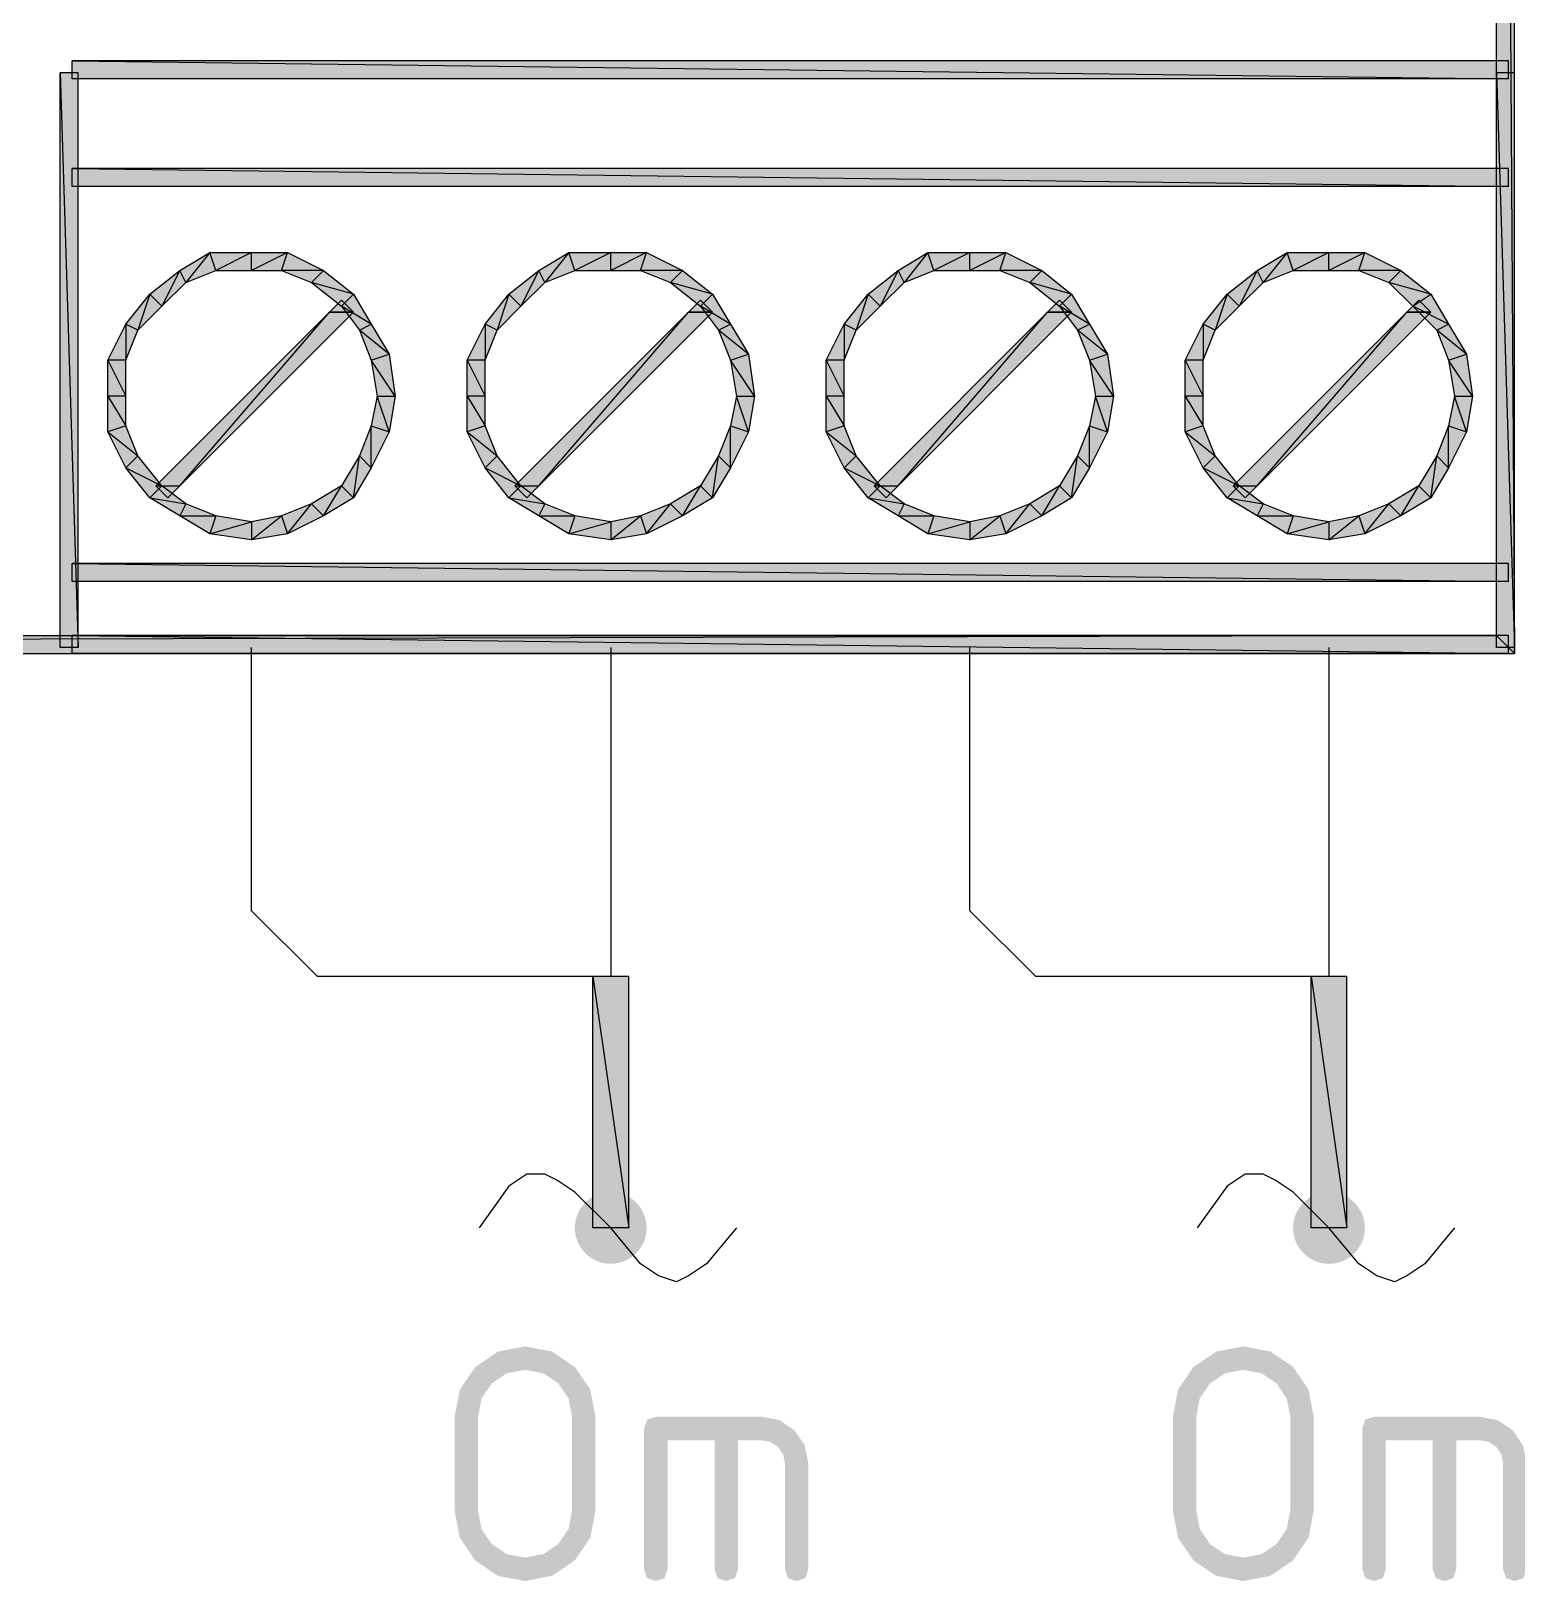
# Model space of a CAD drawing. Header units: millimetres. Extents: x 0 to 420, y 0 to 297.
# Drawn here: x 325.72 to 336.23, y 218.48 to 229.45 of the extents above; entities that cross this region are included whole.
import ezdxf

# ---------------------------------------------------------------- set-up
doc = ezdxf.new("R2010")
doc.units = ezdxf.units.MM
doc.layers.get('0').update_dxf_attribs({"linetype": 'CONTINUOUS'})

msp = doc.modelspace()

# ---------------------------------------------------------------- hatches: boundary and pattern name
at = {"true_color": 0x000007}
h = msp.add_hatch(color=0, dxfattribs=at)
h.paths.add_polyline_path([(285.538333, 245.152333), (285.665333, 245.025333), (336.211333, 245.152333)], flags=0)
h.paths.add_polyline_path([(285.665333, 245.025333), (336.211333, 245.152333), (336.084333, 245.025333)], flags=0)
h.paths.add_polyline_path([(336.211333, 245.152333), (336.084333, 245.025333), (336.211333, 225.044)], flags=0)
h.paths.add_polyline_path([(336.084333, 245.025333), (336.211333, 225.044), (336.084333, 225.171)], flags=0)
h.paths.add_polyline_path([(336.211333, 225.044), (336.084333, 225.171), (285.538333, 225.044)], flags=0)
h.paths.add_polyline_path([(336.084333, 225.171), (285.538333, 225.044), (285.665333, 225.171)], flags=0)
h.paths.add_polyline_path([(285.538333, 225.044), (285.665333, 225.171), (285.538333, 245.152333)], flags=0)
h.paths.add_polyline_path([(285.665333, 225.171), (285.538333, 245.152333), (285.665333, 245.025333)], flags=0)
h = msp.add_hatch(color=0, dxfattribs=at)
h.paths.add_polyline_path([(336.169, 229.235), (326.009, 229.235), (336.169, 229.108)], flags=0)
h.paths.add_polyline_path([(326.009, 229.235), (336.169, 229.108), (326.009, 229.108)], flags=0)
h = msp.add_hatch(color=0, dxfattribs=at)
h.paths.add_polyline_path([(326.051333, 229.150333), (325.924333, 229.150333), (326.051333, 225.086333)], flags=0)
h.paths.add_polyline_path([(325.924333, 229.150333), (326.051333, 225.086333), (325.924333, 225.086333)], flags=0)
h = msp.add_hatch(color=0, dxfattribs=at)
h.paths.add_polyline_path([(336.211333, 229.150333), (336.084333, 229.150333), (336.211333, 225.086333)], flags=0)
h.paths.add_polyline_path([(336.084333, 229.150333), (336.211333, 225.086333), (336.084333, 225.086333)], flags=0)
h = msp.add_hatch(color=0, dxfattribs=at)
h.paths.add_polyline_path([(336.169, 228.473), (326.009, 228.473), (336.169, 228.346)], flags=0)
h.paths.add_polyline_path([(326.009, 228.473), (336.169, 228.346), (326.009, 228.346)], flags=0)
h = msp.add_hatch(color=0, dxfattribs=at)
h.paths.add_polyline_path([(328.125667, 226.652667), (328.252667, 226.610333), (328.168, 226.864333)], flags=0)
h.paths.add_polyline_path([(328.252667, 226.610333), (328.168, 226.864333), (328.295, 226.864333)], flags=0)
h.paths.add_polyline_path([(328.168, 226.864333), (328.295, 226.864333), (328.125667, 227.118333)], flags=0)
h.paths.add_polyline_path([(328.295, 226.864333), (328.125667, 227.118333), (328.252667, 227.160667)], flags=0)
h.paths.add_polyline_path([(328.125667, 227.118333), (328.252667, 227.160667), (328.041, 227.33)], flags=0)
h.paths.add_polyline_path([(328.252667, 227.160667), (328.041, 227.33), (328.125667, 227.372333)], flags=0)
h.paths.add_polyline_path([(328.041, 227.33), (328.125667, 227.372333), (327.914, 227.499333)], flags=0)
h.paths.add_polyline_path([(328.125667, 227.372333), (327.914, 227.499333), (327.998667, 227.584)], flags=0)
h.paths.add_polyline_path([(327.914, 227.499333), (327.998667, 227.584), (327.702333, 227.668667)], flags=0)
h.paths.add_polyline_path([(327.998667, 227.584), (327.702333, 227.668667), (327.787, 227.753333)], flags=0)
h.paths.add_polyline_path([(327.702333, 227.668667), (327.787, 227.753333), (327.490667, 227.753333)], flags=0)
h.paths.add_polyline_path([(327.787, 227.753333), (327.490667, 227.753333), (327.533, 227.880333)], flags=0)
h.paths.add_polyline_path([(327.490667, 227.753333), (327.533, 227.880333), (327.279, 227.753333)], flags=0)
h.paths.add_polyline_path([(327.533, 227.880333), (327.279, 227.753333), (327.279, 227.880333)], flags=0)
h.paths.add_polyline_path([(327.279, 227.753333), (327.279, 227.880333), (327.025, 227.753333)], flags=0)
h.paths.add_polyline_path([(327.279, 227.880333), (327.025, 227.753333), (326.982667, 227.880333)], flags=0)
h.paths.add_polyline_path([(327.025, 227.753333), (326.982667, 227.880333), (326.813333, 227.668667)], flags=0)
h.paths.add_polyline_path([(326.982667, 227.880333), (326.813333, 227.668667), (326.771, 227.753333)], flags=0)
h.paths.add_polyline_path([(326.813333, 227.668667), (326.771, 227.753333), (326.644, 227.499333)], flags=0)
h.paths.add_polyline_path([(326.771, 227.753333), (326.644, 227.499333), (326.559333, 227.584)], flags=0)
h.paths.add_polyline_path([(326.644, 227.499333), (326.559333, 227.584), (326.474667, 227.33)], flags=0)
h.paths.add_polyline_path([(326.559333, 227.584), (326.474667, 227.33), (326.39, 227.372333)], flags=0)
h.paths.add_polyline_path([(326.474667, 227.33), (326.39, 227.372333), (326.39, 227.118333)], flags=0)
h.paths.add_polyline_path([(326.39, 227.372333), (326.39, 227.118333), (326.263, 227.118333)], flags=0)
h.paths.add_polyline_path([(326.39, 227.118333), (326.263, 227.118333), (326.39, 226.864333)], flags=0)
h.paths.add_polyline_path([(326.263, 227.118333), (326.39, 226.864333), (326.263, 226.864333)], flags=0)
h.paths.add_polyline_path([(326.39, 226.864333), (326.263, 226.864333), (326.39, 226.652667)], flags=0)
h.paths.add_polyline_path([(326.263, 226.864333), (326.39, 226.652667), (326.263, 226.610333)], flags=0)
h.paths.add_polyline_path([(326.39, 226.652667), (326.263, 226.610333), (326.474667, 226.441)], flags=0)
h.paths.add_polyline_path([(326.263, 226.610333), (326.474667, 226.441), (326.39, 226.356333)], flags=0)
h.paths.add_polyline_path([(326.474667, 226.441), (326.39, 226.356333), (326.644, 226.229333)], flags=0)
h.paths.add_polyline_path([(326.39, 226.356333), (326.644, 226.229333), (326.559333, 226.144667)], flags=0)
h.paths.add_polyline_path([(326.644, 226.229333), (326.559333, 226.144667), (326.813333, 226.102333)], flags=0)
h.paths.add_polyline_path([(326.559333, 226.144667), (326.813333, 226.102333), (326.771, 226.017667)], flags=0)
h.paths.add_polyline_path([(326.813333, 226.102333), (326.771, 226.017667), (327.025, 226.017667)], flags=0)
h.paths.add_polyline_path([(326.771, 226.017667), (327.025, 226.017667), (326.982667, 225.890667)], flags=0)
h.paths.add_polyline_path([(327.025, 226.017667), (326.982667, 225.890667), (327.279, 225.975333)], flags=0)
h.paths.add_polyline_path([(326.982667, 225.890667), (327.279, 225.975333), (327.279, 225.848333)], flags=0)
h.paths.add_polyline_path([(327.279, 225.975333), (327.279, 225.848333), (327.490667, 226.017667)], flags=0)
h.paths.add_polyline_path([(327.279, 225.848333), (327.490667, 226.017667), (327.533, 225.890667)], flags=0)
h.paths.add_polyline_path([(327.490667, 226.017667), (327.533, 225.890667), (327.702333, 226.102333)], flags=0)
h.paths.add_polyline_path([(327.533, 225.890667), (327.702333, 226.102333), (327.787, 226.017667)], flags=0)
h.paths.add_polyline_path([(327.702333, 226.102333), (327.787, 226.017667), (327.914, 226.229333)], flags=0)
h.paths.add_polyline_path([(327.787, 226.017667), (327.914, 226.229333), (327.998667, 226.144667)], flags=0)
h.paths.add_polyline_path([(327.914, 226.229333), (327.998667, 226.144667), (328.041, 226.441)], flags=0)
h.paths.add_polyline_path([(327.998667, 226.144667), (328.041, 226.441), (328.125667, 226.356333)], flags=0)
h.paths.add_polyline_path([(328.041, 226.441), (328.125667, 226.356333), (328.125667, 226.652667)], flags=0)
h.paths.add_polyline_path([(328.125667, 226.356333), (328.125667, 226.652667), (328.252667, 226.610333)], flags=0)
h = msp.add_hatch(color=0, dxfattribs=at)
h.paths.add_polyline_path([(330.665667, 226.652667), (330.792667, 226.610333), (330.708, 226.864333)], flags=0)
h.paths.add_polyline_path([(330.792667, 226.610333), (330.708, 226.864333), (330.835, 226.864333)], flags=0)
h.paths.add_polyline_path([(330.708, 226.864333), (330.835, 226.864333), (330.665667, 227.118333)], flags=0)
h.paths.add_polyline_path([(330.835, 226.864333), (330.665667, 227.118333), (330.792667, 227.160667)], flags=0)
h.paths.add_polyline_path([(330.665667, 227.118333), (330.792667, 227.160667), (330.581, 227.33)], flags=0)
h.paths.add_polyline_path([(330.792667, 227.160667), (330.581, 227.33), (330.665667, 227.372333)], flags=0)
h.paths.add_polyline_path([(330.581, 227.33), (330.665667, 227.372333), (330.454, 227.499333)], flags=0)
h.paths.add_polyline_path([(330.665667, 227.372333), (330.454, 227.499333), (330.538667, 227.584)], flags=0)
h.paths.add_polyline_path([(330.454, 227.499333), (330.538667, 227.584), (330.242333, 227.668667)], flags=0)
h.paths.add_polyline_path([(330.538667, 227.584), (330.242333, 227.668667), (330.327, 227.753333)], flags=0)
h.paths.add_polyline_path([(330.242333, 227.668667), (330.327, 227.753333), (330.030667, 227.753333)], flags=0)
h.paths.add_polyline_path([(330.327, 227.753333), (330.030667, 227.753333), (330.073, 227.880333)], flags=0)
h.paths.add_polyline_path([(330.030667, 227.753333), (330.073, 227.880333), (329.819, 227.753333)], flags=0)
h.paths.add_polyline_path([(330.073, 227.880333), (329.819, 227.753333), (329.819, 227.880333)], flags=0)
h.paths.add_polyline_path([(329.819, 227.753333), (329.819, 227.880333), (329.565, 227.753333)], flags=0)
h.paths.add_polyline_path([(329.819, 227.880333), (329.565, 227.753333), (329.522667, 227.880333)], flags=0)
h.paths.add_polyline_path([(329.565, 227.753333), (329.522667, 227.880333), (329.353333, 227.668667)], flags=0)
h.paths.add_polyline_path([(329.522667, 227.880333), (329.353333, 227.668667), (329.311, 227.753333)], flags=0)
h.paths.add_polyline_path([(329.353333, 227.668667), (329.311, 227.753333), (329.184, 227.499333)], flags=0)
h.paths.add_polyline_path([(329.311, 227.753333), (329.184, 227.499333), (329.099333, 227.584)], flags=0)
h.paths.add_polyline_path([(329.184, 227.499333), (329.099333, 227.584), (329.014667, 227.33)], flags=0)
h.paths.add_polyline_path([(329.099333, 227.584), (329.014667, 227.33), (328.93, 227.372333)], flags=0)
h.paths.add_polyline_path([(329.014667, 227.33), (328.93, 227.372333), (328.93, 227.118333)], flags=0)
h.paths.add_polyline_path([(328.93, 227.372333), (328.93, 227.118333), (328.803, 227.118333)], flags=0)
h.paths.add_polyline_path([(328.93, 227.118333), (328.803, 227.118333), (328.93, 226.864333)], flags=0)
h.paths.add_polyline_path([(328.803, 227.118333), (328.93, 226.864333), (328.803, 226.864333)], flags=0)
h.paths.add_polyline_path([(328.93, 226.864333), (328.803, 226.864333), (328.93, 226.652667)], flags=0)
h.paths.add_polyline_path([(328.803, 226.864333), (328.93, 226.652667), (328.803, 226.610333)], flags=0)
h.paths.add_polyline_path([(328.93, 226.652667), (328.803, 226.610333), (329.014667, 226.441)], flags=0)
h.paths.add_polyline_path([(328.803, 226.610333), (329.014667, 226.441), (328.93, 226.356333)], flags=0)
h.paths.add_polyline_path([(329.014667, 226.441), (328.93, 226.356333), (329.184, 226.229333)], flags=0)
h.paths.add_polyline_path([(328.93, 226.356333), (329.184, 226.229333), (329.099333, 226.144667)], flags=0)
h.paths.add_polyline_path([(329.184, 226.229333), (329.099333, 226.144667), (329.353333, 226.102333)], flags=0)
h.paths.add_polyline_path([(329.099333, 226.144667), (329.353333, 226.102333), (329.311, 226.017667)], flags=0)
h.paths.add_polyline_path([(329.353333, 226.102333), (329.311, 226.017667), (329.565, 226.017667)], flags=0)
h.paths.add_polyline_path([(329.311, 226.017667), (329.565, 226.017667), (329.522667, 225.890667)], flags=0)
h.paths.add_polyline_path([(329.565, 226.017667), (329.522667, 225.890667), (329.819, 225.975333)], flags=0)
h.paths.add_polyline_path([(329.522667, 225.890667), (329.819, 225.975333), (329.819, 225.848333)], flags=0)
h.paths.add_polyline_path([(329.819, 225.975333), (329.819, 225.848333), (330.030667, 226.017667)], flags=0)
h.paths.add_polyline_path([(329.819, 225.848333), (330.030667, 226.017667), (330.073, 225.890667)], flags=0)
h.paths.add_polyline_path([(330.030667, 226.017667), (330.073, 225.890667), (330.242333, 226.102333)], flags=0)
h.paths.add_polyline_path([(330.073, 225.890667), (330.242333, 226.102333), (330.327, 226.017667)], flags=0)
h.paths.add_polyline_path([(330.242333, 226.102333), (330.327, 226.017667), (330.454, 226.229333)], flags=0)
h.paths.add_polyline_path([(330.327, 226.017667), (330.454, 226.229333), (330.538667, 226.144667)], flags=0)
h.paths.add_polyline_path([(330.454, 226.229333), (330.538667, 226.144667), (330.581, 226.441)], flags=0)
h.paths.add_polyline_path([(330.538667, 226.144667), (330.581, 226.441), (330.665667, 226.356333)], flags=0)
h.paths.add_polyline_path([(330.581, 226.441), (330.665667, 226.356333), (330.665667, 226.652667)], flags=0)
h.paths.add_polyline_path([(330.665667, 226.356333), (330.665667, 226.652667), (330.792667, 226.610333)], flags=0)
h = msp.add_hatch(color=0, dxfattribs=at)
h.paths.add_polyline_path([(333.205667, 226.652667), (333.332667, 226.610333), (333.248, 226.864333)], flags=0)
h.paths.add_polyline_path([(333.332667, 226.610333), (333.248, 226.864333), (333.375, 226.864333)], flags=0)
h.paths.add_polyline_path([(333.248, 226.864333), (333.375, 226.864333), (333.205667, 227.118333)], flags=0)
h.paths.add_polyline_path([(333.375, 226.864333), (333.205667, 227.118333), (333.332667, 227.160667)], flags=0)
h.paths.add_polyline_path([(333.205667, 227.118333), (333.332667, 227.160667), (333.121, 227.33)], flags=0)
h.paths.add_polyline_path([(333.332667, 227.160667), (333.121, 227.33), (333.205667, 227.372333)], flags=0)
h.paths.add_polyline_path([(333.121, 227.33), (333.205667, 227.372333), (332.994, 227.499333)], flags=0)
h.paths.add_polyline_path([(333.205667, 227.372333), (332.994, 227.499333), (333.078667, 227.584)], flags=0)
h.paths.add_polyline_path([(332.994, 227.499333), (333.078667, 227.584), (332.782333, 227.668667)], flags=0)
h.paths.add_polyline_path([(333.078667, 227.584), (332.782333, 227.668667), (332.867, 227.753333)], flags=0)
h.paths.add_polyline_path([(332.782333, 227.668667), (332.867, 227.753333), (332.570667, 227.753333)], flags=0)
h.paths.add_polyline_path([(332.867, 227.753333), (332.570667, 227.753333), (332.613, 227.880333)], flags=0)
h.paths.add_polyline_path([(332.570667, 227.753333), (332.613, 227.880333), (332.359, 227.753333)], flags=0)
h.paths.add_polyline_path([(332.613, 227.880333), (332.359, 227.753333), (332.359, 227.880333)], flags=0)
h.paths.add_polyline_path([(332.359, 227.753333), (332.359, 227.880333), (332.105, 227.753333)], flags=0)
h.paths.add_polyline_path([(332.359, 227.880333), (332.105, 227.753333), (332.062667, 227.880333)], flags=0)
h.paths.add_polyline_path([(332.105, 227.753333), (332.062667, 227.880333), (331.893333, 227.668667)], flags=0)
h.paths.add_polyline_path([(332.062667, 227.880333), (331.893333, 227.668667), (331.851, 227.753333)], flags=0)
h.paths.add_polyline_path([(331.893333, 227.668667), (331.851, 227.753333), (331.724, 227.499333)], flags=0)
h.paths.add_polyline_path([(331.851, 227.753333), (331.724, 227.499333), (331.639333, 227.584)], flags=0)
h.paths.add_polyline_path([(331.724, 227.499333), (331.639333, 227.584), (331.554667, 227.33)], flags=0)
h.paths.add_polyline_path([(331.639333, 227.584), (331.554667, 227.33), (331.47, 227.372333)], flags=0)
h.paths.add_polyline_path([(331.554667, 227.33), (331.47, 227.372333), (331.47, 227.118333)], flags=0)
h.paths.add_polyline_path([(331.47, 227.372333), (331.47, 227.118333), (331.343, 227.118333)], flags=0)
h.paths.add_polyline_path([(331.47, 227.118333), (331.343, 227.118333), (331.47, 226.864333)], flags=0)
h.paths.add_polyline_path([(331.343, 227.118333), (331.47, 226.864333), (331.343, 226.864333)], flags=0)
h.paths.add_polyline_path([(331.47, 226.864333), (331.343, 226.864333), (331.47, 226.652667)], flags=0)
h.paths.add_polyline_path([(331.343, 226.864333), (331.47, 226.652667), (331.343, 226.610333)], flags=0)
h.paths.add_polyline_path([(331.47, 226.652667), (331.343, 226.610333), (331.554667, 226.441)], flags=0)
h.paths.add_polyline_path([(331.343, 226.610333), (331.554667, 226.441), (331.47, 226.356333)], flags=0)
h.paths.add_polyline_path([(331.554667, 226.441), (331.47, 226.356333), (331.724, 226.229333)], flags=0)
h.paths.add_polyline_path([(331.47, 226.356333), (331.724, 226.229333), (331.639333, 226.144667)], flags=0)
h.paths.add_polyline_path([(331.724, 226.229333), (331.639333, 226.144667), (331.893333, 226.102333)], flags=0)
h.paths.add_polyline_path([(331.639333, 226.144667), (331.893333, 226.102333), (331.851, 226.017667)], flags=0)
h.paths.add_polyline_path([(331.893333, 226.102333), (331.851, 226.017667), (332.105, 226.017667)], flags=0)
h.paths.add_polyline_path([(331.851, 226.017667), (332.105, 226.017667), (332.062667, 225.890667)], flags=0)
h.paths.add_polyline_path([(332.105, 226.017667), (332.062667, 225.890667), (332.359, 225.975333)], flags=0)
h.paths.add_polyline_path([(332.062667, 225.890667), (332.359, 225.975333), (332.359, 225.848333)], flags=0)
h.paths.add_polyline_path([(332.359, 225.975333), (332.359, 225.848333), (332.570667, 226.017667)], flags=0)
h.paths.add_polyline_path([(332.359, 225.848333), (332.570667, 226.017667), (332.613, 225.890667)], flags=0)
h.paths.add_polyline_path([(332.570667, 226.017667), (332.613, 225.890667), (332.782333, 226.102333)], flags=0)
h.paths.add_polyline_path([(332.613, 225.890667), (332.782333, 226.102333), (332.867, 226.017667)], flags=0)
h.paths.add_polyline_path([(332.782333, 226.102333), (332.867, 226.017667), (332.994, 226.229333)], flags=0)
h.paths.add_polyline_path([(332.867, 226.017667), (332.994, 226.229333), (333.078667, 226.144667)], flags=0)
h.paths.add_polyline_path([(332.994, 226.229333), (333.078667, 226.144667), (333.121, 226.441)], flags=0)
h.paths.add_polyline_path([(333.078667, 226.144667), (333.121, 226.441), (333.205667, 226.356333)], flags=0)
h.paths.add_polyline_path([(333.121, 226.441), (333.205667, 226.356333), (333.205667, 226.652667)], flags=0)
h.paths.add_polyline_path([(333.205667, 226.356333), (333.205667, 226.652667), (333.332667, 226.610333)], flags=0)
h = msp.add_hatch(color=0, dxfattribs=at)
h.paths.add_polyline_path([(335.745667, 226.652667), (335.872667, 226.610333), (335.788, 226.864333)], flags=0)
h.paths.add_polyline_path([(335.872667, 226.610333), (335.788, 226.864333), (335.915, 226.864333)], flags=0)
h.paths.add_polyline_path([(335.788, 226.864333), (335.915, 226.864333), (335.745667, 227.118333)], flags=0)
h.paths.add_polyline_path([(335.915, 226.864333), (335.745667, 227.118333), (335.872667, 227.160667)], flags=0)
h.paths.add_polyline_path([(335.745667, 227.118333), (335.872667, 227.160667), (335.661, 227.33)], flags=0)
h.paths.add_polyline_path([(335.872667, 227.160667), (335.661, 227.33), (335.745667, 227.372333)], flags=0)
h.paths.add_polyline_path([(335.661, 227.33), (335.745667, 227.372333), (335.491667, 227.499333)], flags=0)
h.paths.add_polyline_path([(335.745667, 227.372333), (335.491667, 227.499333), (335.618667, 227.584)], flags=0)
h.paths.add_polyline_path([(335.491667, 227.499333), (335.618667, 227.584), (335.322333, 227.668667)], flags=0)
h.paths.add_polyline_path([(335.618667, 227.584), (335.322333, 227.668667), (335.407, 227.753333)], flags=0)
h.paths.add_polyline_path([(335.322333, 227.668667), (335.407, 227.753333), (335.110667, 227.753333)], flags=0)
h.paths.add_polyline_path([(335.407, 227.753333), (335.110667, 227.753333), (335.153, 227.880333)], flags=0)
h.paths.add_polyline_path([(335.110667, 227.753333), (335.153, 227.880333), (334.899, 227.753333)], flags=0)
h.paths.add_polyline_path([(335.153, 227.880333), (334.899, 227.753333), (334.899, 227.880333)], flags=0)
h.paths.add_polyline_path([(334.899, 227.753333), (334.899, 227.880333), (334.645, 227.753333)], flags=0)
h.paths.add_polyline_path([(334.899, 227.880333), (334.645, 227.753333), (334.602667, 227.880333)], flags=0)
h.paths.add_polyline_path([(334.645, 227.753333), (334.602667, 227.880333), (334.433333, 227.668667)], flags=0)
h.paths.add_polyline_path([(334.602667, 227.880333), (334.433333, 227.668667), (334.391, 227.753333)], flags=0)
h.paths.add_polyline_path([(334.433333, 227.668667), (334.391, 227.753333), (334.264, 227.499333)], flags=0)
h.paths.add_polyline_path([(334.391, 227.753333), (334.264, 227.499333), (334.179333, 227.584)], flags=0)
h.paths.add_polyline_path([(334.264, 227.499333), (334.179333, 227.584), (334.094667, 227.33)], flags=0)
h.paths.add_polyline_path([(334.179333, 227.584), (334.094667, 227.33), (334.01, 227.372333)], flags=0)
h.paths.add_polyline_path([(334.094667, 227.33), (334.01, 227.372333), (334.01, 227.118333)], flags=0)
h.paths.add_polyline_path([(334.01, 227.372333), (334.01, 227.118333), (333.883, 227.118333)], flags=0)
h.paths.add_polyline_path([(334.01, 227.118333), (333.883, 227.118333), (334.01, 226.864333)], flags=0)
h.paths.add_polyline_path([(333.883, 227.118333), (334.01, 226.864333), (333.883, 226.864333)], flags=0)
h.paths.add_polyline_path([(334.01, 226.864333), (333.883, 226.864333), (334.01, 226.652667)], flags=0)
h.paths.add_polyline_path([(333.883, 226.864333), (334.01, 226.652667), (333.883, 226.610333)], flags=0)
h.paths.add_polyline_path([(334.01, 226.652667), (333.883, 226.610333), (334.094667, 226.441)], flags=0)
h.paths.add_polyline_path([(333.883, 226.610333), (334.094667, 226.441), (334.01, 226.356333)], flags=0)
h.paths.add_polyline_path([(334.094667, 226.441), (334.01, 226.356333), (334.264, 226.229333)], flags=0)
h.paths.add_polyline_path([(334.01, 226.356333), (334.264, 226.229333), (334.179333, 226.144667)], flags=0)
h.paths.add_polyline_path([(334.264, 226.229333), (334.179333, 226.144667), (334.433333, 226.102333)], flags=0)
h.paths.add_polyline_path([(334.179333, 226.144667), (334.433333, 226.102333), (334.391, 226.017667)], flags=0)
h.paths.add_polyline_path([(334.433333, 226.102333), (334.391, 226.017667), (334.645, 226.017667)], flags=0)
h.paths.add_polyline_path([(334.391, 226.017667), (334.645, 226.017667), (334.602667, 225.890667)], flags=0)
h.paths.add_polyline_path([(334.645, 226.017667), (334.602667, 225.890667), (334.899, 225.975333)], flags=0)
h.paths.add_polyline_path([(334.602667, 225.890667), (334.899, 225.975333), (334.899, 225.848333)], flags=0)
h.paths.add_polyline_path([(334.899, 225.975333), (334.899, 225.848333), (335.110667, 226.017667)], flags=0)
h.paths.add_polyline_path([(334.899, 225.848333), (335.110667, 226.017667), (335.153, 225.890667)], flags=0)
h.paths.add_polyline_path([(335.110667, 226.017667), (335.153, 225.890667), (335.322333, 226.102333)], flags=0)
h.paths.add_polyline_path([(335.153, 225.890667), (335.322333, 226.102333), (335.407, 226.017667)], flags=0)
h.paths.add_polyline_path([(335.322333, 226.102333), (335.407, 226.017667), (335.534, 226.229333)], flags=0)
h.paths.add_polyline_path([(335.407, 226.017667), (335.534, 226.229333), (335.618667, 226.144667)], flags=0)
h.paths.add_polyline_path([(335.534, 226.229333), (335.618667, 226.144667), (335.661, 226.441)], flags=0)
h.paths.add_polyline_path([(335.618667, 226.144667), (335.661, 226.441), (335.745667, 226.356333)], flags=0)
h.paths.add_polyline_path([(335.661, 226.441), (335.745667, 226.356333), (335.745667, 226.652667)], flags=0)
h.paths.add_polyline_path([(335.745667, 226.356333), (335.745667, 226.652667), (335.872667, 226.610333)], flags=0)
for points in [[(327.914, 227.541667), (327.998667, 227.457), (327.829333, 227.457)], [(330.454, 227.541667), (330.538667, 227.457), (330.369333, 227.457)], [(332.994, 227.541667), (333.078667, 227.457), (332.909333, 227.457)], [(335.534, 227.541667), (335.618667, 227.457), (335.449333, 227.457)], [(327.829333, 227.457), (327.998667, 227.457), (326.771, 226.229333)], [(330.369333, 227.457), (330.538667, 227.457), (329.311, 226.229333)], [(332.909333, 227.457), (333.078667, 227.457), (331.851, 226.229333)], [(335.449333, 227.457), (335.618667, 227.457), (334.391, 226.229333)], [(330.138103, 219.644294), (330.884999, 219.644294), (331.012743, 219.619972), (331.119817, 219.54728), (331.192509, 219.440207), (331.216831, 219.312463), (331.216831, 218.565566), (331.195885, 218.503072), (331.133597, 218.482332), (331.071586, 218.503072), (331.050915, 218.565566), (331.050915, 219.312463), (331.038926, 219.376817), (331.002959, 219.430423), (330.94956, 219.46639), (330.884999, 219.478378), (330.719084, 219.478378), (330.719084, 218.565566), (330.698137, 218.503072), (330.63585, 218.482332), (330.573838, 218.503072), (330.553168, 218.565566), (330.553168, 219.478378), (330.220785, 219.478378), (330.220785, 218.565566), (330.200114, 218.503072), (330.138103, 218.482332), (330.075609, 218.503072), (330.054869, 218.565566), (330.054869, 219.561061), (330.075609, 219.623348)], [(335.218103, 219.644294), (335.964999, 219.644294), (336.092743, 219.619972), (336.199817, 219.54728), (336.272509, 219.440207), (336.296831, 219.312463), (336.296831, 218.565566), (336.275885, 218.503072), (336.213597, 218.482332), (336.151586, 218.503072), (336.130915, 218.565566), (336.130915, 219.312463), (336.118926, 219.376817), (336.082959, 219.430423), (336.02956, 219.46639), (335.964999, 219.478378), (335.799084, 219.478378), (335.799084, 218.565566), (335.778137, 218.503072), (335.71585, 218.482332), (335.653838, 218.503072), (335.633168, 218.565566), (335.633168, 219.478378), (335.300785, 219.478378), (335.300785, 218.565566), (335.280114, 218.503072), (335.218103, 218.482332), (335.155609, 218.503072), (335.134869, 218.565566), (335.134869, 219.561061), (335.155609, 219.623348)]]:
    msp.add_hatch(color=0, dxfattribs=at).paths.add_polyline_path(points, flags=0)
h = msp.add_hatch(color=0, dxfattribs=at)
h.paths.add_polyline_path([(327.829333, 227.457), (326.601667, 226.229333), (326.771, 226.229333)], flags=0)
h.paths.add_polyline_path([(326.601667, 226.229333), (326.771, 226.229333), (326.686333, 226.144667)], flags=0)
h = msp.add_hatch(color=0, dxfattribs=at)
h.paths.add_polyline_path([(330.369333, 227.457), (329.141667, 226.229333), (329.311, 226.229333)], flags=0)
h.paths.add_polyline_path([(329.141667, 226.229333), (329.311, 226.229333), (329.226333, 226.144667)], flags=0)
h = msp.add_hatch(color=0, dxfattribs=at)
h.paths.add_polyline_path([(332.909333, 227.457), (331.681667, 226.229333), (331.851, 226.229333)], flags=0)
h.paths.add_polyline_path([(331.681667, 226.229333), (331.851, 226.229333), (331.766333, 226.144667)], flags=0)
h = msp.add_hatch(color=0, dxfattribs=at)
h.paths.add_polyline_path([(335.449333, 227.457), (334.221667, 226.229333), (334.391, 226.229333)], flags=0)
h.paths.add_polyline_path([(334.221667, 226.229333), (334.391, 226.229333), (334.306333, 226.144667)], flags=0)
h = msp.add_hatch(color=0, dxfattribs=at)
h.paths.add_polyline_path([(336.169, 225.679), (326.009, 225.679), (336.169, 225.552)], flags=0)
h.paths.add_polyline_path([(326.009, 225.679), (336.169, 225.552), (326.009, 225.552)], flags=0)
h = msp.add_hatch(color=0, dxfattribs=at)
h.paths.add_polyline_path([(336.169, 225.171), (326.009, 225.171), (336.169, 225.044)], flags=0)
h.paths.add_polyline_path([(326.009, 225.171), (336.169, 225.044), (326.009, 225.044)], flags=0)
at = {"true_color": 0x000005}
h = msp.add_hatch(color=0, dxfattribs=at)
h.paths.add_polyline_path([(329.946, 222.758), (329.692, 222.758), (329.946, 220.98)], flags=0)
h.paths.add_polyline_path([(329.692, 222.758), (329.946, 220.98), (329.692, 220.98)], flags=0)
h = msp.add_hatch(color=0, dxfattribs=at)
h.paths.add_polyline_path([(335.026, 222.758), (334.772, 222.758), (335.026, 220.98)], flags=0)
h.paths.add_polyline_path([(334.772, 222.758), (335.026, 220.98), (334.772, 220.98)], flags=0)
h = msp.add_hatch(color=0, dxfattribs=at)
edge = h.paths.add_edge_path(flags=0)
edge.add_arc((329.819, 220.98), 0.254, 0, 360)
h = msp.add_hatch(color=0, dxfattribs=at)
edge = h.paths.add_edge_path(flags=0)
edge.add_arc((334.899, 220.98), 0.254, 0, 360)
at = {"true_color": 0x000007}
h = msp.add_hatch(color=0, dxfattribs=at)
h.paths.add_polyline_path([(329.545045, 218.98008), (329.545045, 219.644294), (329.520791, 219.772727), (329.448582, 219.879663), (329.341646, 219.951872), (329.213213, 219.976126), (329.083815, 219.951872), (328.976742, 219.879663), (328.904808, 219.772727), (328.88083, 219.644294), (328.88083, 218.98008), (328.904808, 218.851164), (328.976742, 218.74416), (329.083815, 218.672226), (329.213213, 218.648248), (329.341646, 218.672226), (329.448582, 218.74416), (329.520791, 218.851164)], flags=0)
h.paths.add_polyline_path([(329.71096, 218.98008), (329.674305, 218.78867), (329.564888, 218.627853), (329.40414, 218.518713), (329.213213, 218.482332), (329.021528, 218.518713), (328.860435, 218.627853), (328.751295, 218.78867), (328.714914, 218.98008), (328.714914, 219.644294), (328.751295, 219.835221), (328.860435, 219.99597), (329.021528, 220.105386), (329.213213, 220.142042), (329.404623, 220.105661), (329.56544, 219.996521), (329.67458, 219.835704), (329.71096, 219.644294)], flags=0)
h = msp.add_hatch(color=0, dxfattribs=at)
h.paths.add_polyline_path([(334.625045, 218.98008), (334.625045, 219.644294), (334.600791, 219.772727), (334.528582, 219.879663), (334.421646, 219.951872), (334.293213, 219.976126), (334.163815, 219.951872), (334.056742, 219.879663), (333.984808, 219.772727), (333.96083, 219.644294), (333.96083, 218.98008), (333.984808, 218.851164), (334.056742, 218.74416), (334.163815, 218.672226), (334.293213, 218.648248), (334.421646, 218.672226), (334.528582, 218.74416), (334.600791, 218.851164)], flags=0)
h.paths.add_polyline_path([(334.79096, 218.98008), (334.754305, 218.78867), (334.644888, 218.627853), (334.48414, 218.518713), (334.293213, 218.482332), (334.101528, 218.518713), (333.940435, 218.627853), (333.831295, 218.78867), (333.794914, 218.98008), (333.794914, 219.644294), (333.831295, 219.835221), (333.940435, 219.99597), (334.101528, 220.105386), (334.293213, 220.142042), (334.484623, 220.105661), (334.64544, 219.996521), (334.75458, 219.835704), (334.79096, 219.644294)], flags=0)

# ---------------------------------------------------------------- linework, layer by layer
at = {"color": 0, "true_color": 0x000007}
for points in [[(336.211333, 245.152333), (336.084333, 245.025333), (336.211333, 225.044)], [(336.084333, 245.025333), (336.211333, 225.044), (336.084333, 225.171)], [(336.169, 229.235), (326.009, 229.235), (336.169, 229.108)], [(326.009, 229.235), (336.169, 229.108), (326.009, 229.108)], [(326.051333, 229.150333), (325.924333, 229.150333), (326.051333, 225.086333)], [(325.924333, 229.150333), (326.051333, 225.086333), (325.924333, 225.086333)], [(336.211333, 229.150333), (336.084333, 229.150333), (336.211333, 225.086333)], [(336.084333, 229.150333), (336.211333, 225.086333), (336.084333, 225.086333)], [(336.169, 228.473), (326.009, 228.473), (336.169, 228.346)], [(326.009, 228.473), (336.169, 228.346), (326.009, 228.346)], [(326.982667, 227.880333), (326.813333, 227.668667), (326.771, 227.753333)], [(327.025, 227.753333), (326.982667, 227.880333), (326.813333, 227.668667)], [(327.279, 227.880333), (327.025, 227.753333), (326.982667, 227.880333)], [(327.279, 227.753333), (327.279, 227.880333), (327.025, 227.753333)], [(327.490667, 227.753333), (327.533, 227.880333), (327.279, 227.753333)], [(327.533, 227.880333), (327.279, 227.753333), (327.279, 227.880333)], [(327.787, 227.753333), (327.490667, 227.753333), (327.533, 227.880333)], [(329.522667, 227.880333), (329.353333, 227.668667), (329.311, 227.753333)], [(329.565, 227.753333), (329.522667, 227.880333), (329.353333, 227.668667)], [(329.819, 227.880333), (329.565, 227.753333), (329.522667, 227.880333)], [(329.819, 227.753333), (329.819, 227.880333), (329.565, 227.753333)], [(330.030667, 227.753333), (330.073, 227.880333), (329.819, 227.753333)], [(330.073, 227.880333), (329.819, 227.753333), (329.819, 227.880333)], [(330.327, 227.753333), (330.030667, 227.753333), (330.073, 227.880333)], [(332.062667, 227.880333), (331.893333, 227.668667), (331.851, 227.753333)], [(332.105, 227.753333), (332.062667, 227.880333), (331.893333, 227.668667)], [(332.359, 227.880333), (332.105, 227.753333), (332.062667, 227.880333)], [(332.359, 227.753333), (332.359, 227.880333), (332.105, 227.753333)], [(332.570667, 227.753333), (332.613, 227.880333), (332.359, 227.753333)], [(332.613, 227.880333), (332.359, 227.753333), (332.359, 227.880333)], [(332.867, 227.753333), (332.570667, 227.753333), (332.613, 227.880333)], [(334.602667, 227.880333), (334.433333, 227.668667), (334.391, 227.753333)], [(334.645, 227.753333), (334.602667, 227.880333), (334.433333, 227.668667)], [(334.899, 227.880333), (334.645, 227.753333), (334.602667, 227.880333)], [(334.899, 227.753333), (334.899, 227.880333), (334.645, 227.753333)], [(335.110667, 227.753333), (335.153, 227.880333), (334.899, 227.753333)], [(335.153, 227.880333), (334.899, 227.753333), (334.899, 227.880333)], [(335.407, 227.753333), (335.110667, 227.753333), (335.153, 227.880333)], [(326.771, 227.753333), (326.644, 227.499333), (326.559333, 227.584)], [(326.813333, 227.668667), (326.771, 227.753333), (326.644, 227.499333)], [(327.702333, 227.668667), (327.787, 227.753333), (327.490667, 227.753333)], [(327.998667, 227.584), (327.702333, 227.668667), (327.787, 227.753333)], [(329.311, 227.753333), (329.184, 227.499333), (329.099333, 227.584)], [(329.353333, 227.668667), (329.311, 227.753333), (329.184, 227.499333)], [(330.242333, 227.668667), (330.327, 227.753333), (330.030667, 227.753333)], [(330.538667, 227.584), (330.242333, 227.668667), (330.327, 227.753333)], [(331.851, 227.753333), (331.724, 227.499333), (331.639333, 227.584)], [(331.893333, 227.668667), (331.851, 227.753333), (331.724, 227.499333)], [(332.782333, 227.668667), (332.867, 227.753333), (332.570667, 227.753333)], [(333.078667, 227.584), (332.782333, 227.668667), (332.867, 227.753333)], [(334.391, 227.753333), (334.264, 227.499333), (334.179333, 227.584)], [(334.433333, 227.668667), (334.391, 227.753333), (334.264, 227.499333)], [(335.322333, 227.668667), (335.407, 227.753333), (335.110667, 227.753333)], [(335.618667, 227.584), (335.322333, 227.668667), (335.407, 227.753333)], [(327.914, 227.499333), (327.998667, 227.584), (327.702333, 227.668667)], [(330.454, 227.499333), (330.538667, 227.584), (330.242333, 227.668667)], [(332.994, 227.499333), (333.078667, 227.584), (332.782333, 227.668667)], [(335.491667, 227.499333), (335.618667, 227.584), (335.322333, 227.668667)], [(326.559333, 227.584), (326.474667, 227.33), (326.39, 227.372333)], [(326.644, 227.499333), (326.559333, 227.584), (326.474667, 227.33)], [(327.914, 227.541667), (327.998667, 227.457), (327.829333, 227.457)], [(328.125667, 227.372333), (327.914, 227.499333), (327.998667, 227.584)], [(329.099333, 227.584), (329.014667, 227.33), (328.93, 227.372333)], [(329.184, 227.499333), (329.099333, 227.584), (329.014667, 227.33)], [(330.454, 227.541667), (330.538667, 227.457), (330.369333, 227.457)], [(330.665667, 227.372333), (330.454, 227.499333), (330.538667, 227.584)], [(331.639333, 227.584), (331.554667, 227.33), (331.47, 227.372333)], [(331.724, 227.499333), (331.639333, 227.584), (331.554667, 227.33)], [(332.994, 227.541667), (333.078667, 227.457), (332.909333, 227.457)], [(333.205667, 227.372333), (332.994, 227.499333), (333.078667, 227.584)], [(334.179333, 227.584), (334.094667, 227.33), (334.01, 227.372333)], [(334.264, 227.499333), (334.179333, 227.584), (334.094667, 227.33)], [(335.534, 227.541667), (335.618667, 227.457), (335.449333, 227.457)], [(335.745667, 227.372333), (335.491667, 227.499333), (335.618667, 227.584)], [(327.829333, 227.457), (326.601667, 226.229333), (326.771, 226.229333)], [(327.829333, 227.457), (327.998667, 227.457), (326.771, 226.229333)], [(328.041, 227.33), (328.125667, 227.372333), (327.914, 227.499333)], [(330.369333, 227.457), (329.141667, 226.229333), (329.311, 226.229333)], [(330.369333, 227.457), (330.538667, 227.457), (329.311, 226.229333)], [(330.581, 227.33), (330.665667, 227.372333), (330.454, 227.499333)], [(332.909333, 227.457), (331.681667, 226.229333), (331.851, 226.229333)], [(332.909333, 227.457), (333.078667, 227.457), (331.851, 226.229333)], [(333.121, 227.33), (333.205667, 227.372333), (332.994, 227.499333)], [(335.449333, 227.457), (334.221667, 226.229333), (334.391, 226.229333)], [(335.449333, 227.457), (335.618667, 227.457), (334.391, 226.229333)], [(335.661, 227.33), (335.745667, 227.372333), (335.491667, 227.499333)], [(326.39, 227.372333), (326.39, 227.118333), (326.263, 227.118333)], [(326.474667, 227.33), (326.39, 227.372333), (326.39, 227.118333)], [(328.252667, 227.160667), (328.041, 227.33), (328.125667, 227.372333)], [(328.125667, 227.118333), (328.252667, 227.160667), (328.041, 227.33)], [(328.93, 227.372333), (328.93, 227.118333), (328.803, 227.118333)], [(329.014667, 227.33), (328.93, 227.372333), (328.93, 227.118333)], [(330.792667, 227.160667), (330.581, 227.33), (330.665667, 227.372333)], [(330.665667, 227.118333), (330.792667, 227.160667), (330.581, 227.33)], [(331.47, 227.372333), (331.47, 227.118333), (331.343, 227.118333)], [(331.554667, 227.33), (331.47, 227.372333), (331.47, 227.118333)], [(333.332667, 227.160667), (333.121, 227.33), (333.205667, 227.372333)], [(333.205667, 227.118333), (333.332667, 227.160667), (333.121, 227.33)], [(334.01, 227.372333), (334.01, 227.118333), (333.883, 227.118333)], [(334.094667, 227.33), (334.01, 227.372333), (334.01, 227.118333)], [(335.872667, 227.160667), (335.661, 227.33), (335.745667, 227.372333)], [(335.745667, 227.118333), (335.872667, 227.160667), (335.661, 227.33)], [(326.39, 227.118333), (326.263, 227.118333), (326.39, 226.864333)], [(326.263, 227.118333), (326.39, 226.864333), (326.263, 226.864333)], [(328.295, 226.864333), (328.125667, 227.118333), (328.252667, 227.160667)], [(328.168, 226.864333), (328.295, 226.864333), (328.125667, 227.118333)], [(328.93, 227.118333), (328.803, 227.118333), (328.93, 226.864333)], [(328.803, 227.118333), (328.93, 226.864333), (328.803, 226.864333)], [(330.835, 226.864333), (330.665667, 227.118333), (330.792667, 227.160667)], [(330.708, 226.864333), (330.835, 226.864333), (330.665667, 227.118333)], [(331.47, 227.118333), (331.343, 227.118333), (331.47, 226.864333)], [(331.343, 227.118333), (331.47, 226.864333), (331.343, 226.864333)], [(333.375, 226.864333), (333.205667, 227.118333), (333.332667, 227.160667)], [(333.248, 226.864333), (333.375, 226.864333), (333.205667, 227.118333)], [(334.01, 227.118333), (333.883, 227.118333), (334.01, 226.864333)], [(333.883, 227.118333), (334.01, 226.864333), (333.883, 226.864333)], [(335.915, 226.864333), (335.745667, 227.118333), (335.872667, 227.160667)], [(335.788, 226.864333), (335.915, 226.864333), (335.745667, 227.118333)], [(326.39, 226.864333), (326.263, 226.864333), (326.39, 226.652667)], [(326.263, 226.864333), (326.39, 226.652667), (326.263, 226.610333)], [(328.125667, 226.652667), (328.252667, 226.610333), (328.168, 226.864333)], [(328.252667, 226.610333), (328.168, 226.864333), (328.295, 226.864333)], [(328.93, 226.864333), (328.803, 226.864333), (328.93, 226.652667)], [(328.803, 226.864333), (328.93, 226.652667), (328.803, 226.610333)], [(330.665667, 226.652667), (330.792667, 226.610333), (330.708, 226.864333)], [(330.792667, 226.610333), (330.708, 226.864333), (330.835, 226.864333)], [(331.47, 226.864333), (331.343, 226.864333), (331.47, 226.652667)], [(331.343, 226.864333), (331.47, 226.652667), (331.343, 226.610333)], [(333.205667, 226.652667), (333.332667, 226.610333), (333.248, 226.864333)], [(333.332667, 226.610333), (333.248, 226.864333), (333.375, 226.864333)], [(334.01, 226.864333), (333.883, 226.864333), (334.01, 226.652667)], [(333.883, 226.864333), (334.01, 226.652667), (333.883, 226.610333)], [(335.745667, 226.652667), (335.872667, 226.610333), (335.788, 226.864333)], [(335.872667, 226.610333), (335.788, 226.864333), (335.915, 226.864333)], [(326.39, 226.652667), (326.263, 226.610333), (326.474667, 226.441)], [(328.041, 226.441), (328.125667, 226.356333), (328.125667, 226.652667)], [(328.125667, 226.356333), (328.125667, 226.652667), (328.252667, 226.610333)], [(328.93, 226.652667), (328.803, 226.610333), (329.014667, 226.441)], [(330.581, 226.441), (330.665667, 226.356333), (330.665667, 226.652667)], [(330.665667, 226.356333), (330.665667, 226.652667), (330.792667, 226.610333)], [(331.47, 226.652667), (331.343, 226.610333), (331.554667, 226.441)], [(333.121, 226.441), (333.205667, 226.356333), (333.205667, 226.652667)], [(333.205667, 226.356333), (333.205667, 226.652667), (333.332667, 226.610333)], [(334.01, 226.652667), (333.883, 226.610333), (334.094667, 226.441)], [(335.661, 226.441), (335.745667, 226.356333), (335.745667, 226.652667)], [(335.745667, 226.356333), (335.745667, 226.652667), (335.872667, 226.610333)], [(326.263, 226.610333), (326.474667, 226.441), (326.39, 226.356333)], [(328.803, 226.610333), (329.014667, 226.441), (328.93, 226.356333)], [(331.343, 226.610333), (331.554667, 226.441), (331.47, 226.356333)], [(333.883, 226.610333), (334.094667, 226.441), (334.01, 226.356333)], [(326.474667, 226.441), (326.39, 226.356333), (326.644, 226.229333)], [(327.914, 226.229333), (327.998667, 226.144667), (328.041, 226.441)], [(327.998667, 226.144667), (328.041, 226.441), (328.125667, 226.356333)], [(329.014667, 226.441), (328.93, 226.356333), (329.184, 226.229333)], [(330.454, 226.229333), (330.538667, 226.144667), (330.581, 226.441)], [(330.538667, 226.144667), (330.581, 226.441), (330.665667, 226.356333)], [(331.554667, 226.441), (331.47, 226.356333), (331.724, 226.229333)], [(332.994, 226.229333), (333.078667, 226.144667), (333.121, 226.441)], [(333.078667, 226.144667), (333.121, 226.441), (333.205667, 226.356333)], [(334.094667, 226.441), (334.01, 226.356333), (334.264, 226.229333)], [(335.534, 226.229333), (335.618667, 226.144667), (335.661, 226.441)], [(335.618667, 226.144667), (335.661, 226.441), (335.745667, 226.356333)], [(326.39, 226.356333), (326.644, 226.229333), (326.559333, 226.144667)], [(328.93, 226.356333), (329.184, 226.229333), (329.099333, 226.144667)], [(331.47, 226.356333), (331.724, 226.229333), (331.639333, 226.144667)], [(334.01, 226.356333), (334.264, 226.229333), (334.179333, 226.144667)], [(326.644, 226.229333), (326.559333, 226.144667), (326.813333, 226.102333)], [(326.601667, 226.229333), (326.771, 226.229333), (326.686333, 226.144667)], [(327.702333, 226.102333), (327.787, 226.017667), (327.914, 226.229333)], [(327.787, 226.017667), (327.914, 226.229333), (327.998667, 226.144667)], [(329.184, 226.229333), (329.099333, 226.144667), (329.353333, 226.102333)], [(329.141667, 226.229333), (329.311, 226.229333), (329.226333, 226.144667)], [(330.242333, 226.102333), (330.327, 226.017667), (330.454, 226.229333)], [(330.327, 226.017667), (330.454, 226.229333), (330.538667, 226.144667)], [(331.724, 226.229333), (331.639333, 226.144667), (331.893333, 226.102333)], [(331.681667, 226.229333), (331.851, 226.229333), (331.766333, 226.144667)], [(332.782333, 226.102333), (332.867, 226.017667), (332.994, 226.229333)], [(332.867, 226.017667), (332.994, 226.229333), (333.078667, 226.144667)], [(334.264, 226.229333), (334.179333, 226.144667), (334.433333, 226.102333)], [(334.221667, 226.229333), (334.391, 226.229333), (334.306333, 226.144667)], [(335.322333, 226.102333), (335.407, 226.017667), (335.534, 226.229333)], [(335.407, 226.017667), (335.534, 226.229333), (335.618667, 226.144667)], [(326.559333, 226.144667), (326.813333, 226.102333), (326.771, 226.017667)], [(326.813333, 226.102333), (326.771, 226.017667), (327.025, 226.017667)], [(327.490667, 226.017667), (327.533, 225.890667), (327.702333, 226.102333)], [(327.533, 225.890667), (327.702333, 226.102333), (327.787, 226.017667)], [(329.099333, 226.144667), (329.353333, 226.102333), (329.311, 226.017667)], [(329.353333, 226.102333), (329.311, 226.017667), (329.565, 226.017667)], [(330.030667, 226.017667), (330.073, 225.890667), (330.242333, 226.102333)], [(330.073, 225.890667), (330.242333, 226.102333), (330.327, 226.017667)], [(331.639333, 226.144667), (331.893333, 226.102333), (331.851, 226.017667)], [(331.893333, 226.102333), (331.851, 226.017667), (332.105, 226.017667)], [(332.570667, 226.017667), (332.613, 225.890667), (332.782333, 226.102333)], [(332.613, 225.890667), (332.782333, 226.102333), (332.867, 226.017667)], [(334.179333, 226.144667), (334.433333, 226.102333), (334.391, 226.017667)], [(334.433333, 226.102333), (334.391, 226.017667), (334.645, 226.017667)], [(335.110667, 226.017667), (335.153, 225.890667), (335.322333, 226.102333)], [(335.153, 225.890667), (335.322333, 226.102333), (335.407, 226.017667)], [(326.771, 226.017667), (327.025, 226.017667), (326.982667, 225.890667)], [(327.025, 226.017667), (326.982667, 225.890667), (327.279, 225.975333)], [(326.982667, 225.890667), (327.279, 225.975333), (327.279, 225.848333)], [(327.279, 225.975333), (327.279, 225.848333), (327.490667, 226.017667)], [(327.279, 225.848333), (327.490667, 226.017667), (327.533, 225.890667)], [(329.311, 226.017667), (329.565, 226.017667), (329.522667, 225.890667)], [(329.565, 226.017667), (329.522667, 225.890667), (329.819, 225.975333)], [(329.522667, 225.890667), (329.819, 225.975333), (329.819, 225.848333)], [(329.819, 225.975333), (329.819, 225.848333), (330.030667, 226.017667)], [(329.819, 225.848333), (330.030667, 226.017667), (330.073, 225.890667)], [(331.851, 226.017667), (332.105, 226.017667), (332.062667, 225.890667)], [(332.105, 226.017667), (332.062667, 225.890667), (332.359, 225.975333)], [(332.062667, 225.890667), (332.359, 225.975333), (332.359, 225.848333)], [(332.359, 225.975333), (332.359, 225.848333), (332.570667, 226.017667)], [(332.359, 225.848333), (332.570667, 226.017667), (332.613, 225.890667)], [(334.391, 226.017667), (334.645, 226.017667), (334.602667, 225.890667)], [(334.645, 226.017667), (334.602667, 225.890667), (334.899, 225.975333)], [(334.602667, 225.890667), (334.899, 225.975333), (334.899, 225.848333)], [(334.899, 225.975333), (334.899, 225.848333), (335.110667, 226.017667)], [(334.899, 225.848333), (335.110667, 226.017667), (335.153, 225.890667)], [(336.169, 225.679), (326.009, 225.679), (336.169, 225.552)], [(326.009, 225.679), (336.169, 225.552), (326.009, 225.552)], [(336.211333, 225.044), (336.084333, 225.171), (285.538333, 225.044)], [(336.084333, 225.171), (285.538333, 225.044), (285.665333, 225.171)], [(336.169, 225.171), (326.009, 225.171), (336.169, 225.044)], [(326.009, 225.171), (336.169, 225.044), (326.009, 225.044)]]:
    msp.add_lwpolyline(points, close=True, dxfattribs=at)
at = {"color": 0, "true_color": 0x000005}
for points in [[(329.819, 225.086333), (329.819, 222.758), (327.744667, 222.758), (327.279, 223.223667), (327.279, 225.086333)], [(334.899, 225.086333), (334.899, 222.758), (332.824667, 222.758), (332.359, 223.223667), (332.359, 225.086333)], [(330.708, 220.98), (330.496333, 220.726), (330.369333, 220.641333), (330.284667, 220.599), (330.157667, 220.641333), (330.030667, 220.726), (329.819, 220.98), (329.565, 221.234), (329.438, 221.318667), (329.353333, 221.361), (329.226333, 221.361), (329.099333, 221.276333), (328.887667, 220.98)], [(335.788, 220.98), (335.576333, 220.726), (335.449333, 220.641333), (335.364667, 220.599), (335.237667, 220.641333), (335.110667, 220.726), (334.899, 220.98), (334.645, 221.234), (334.518, 221.318667), (334.433333, 221.361), (334.306333, 221.361), (334.179333, 221.276333), (333.967667, 220.98)]]:
    msp.add_lwpolyline(points, dxfattribs=at)
for points in [[(329.946, 222.758), (329.692, 222.758), (329.946, 220.98)], [(329.692, 222.758), (329.946, 220.98), (329.692, 220.98)], [(335.026, 222.758), (334.772, 222.758), (335.026, 220.98)], [(334.772, 222.758), (335.026, 220.98), (334.772, 220.98)]]:
    msp.add_lwpolyline(points, close=True, dxfattribs=at)

doc.saveas('drawing.dxf')
